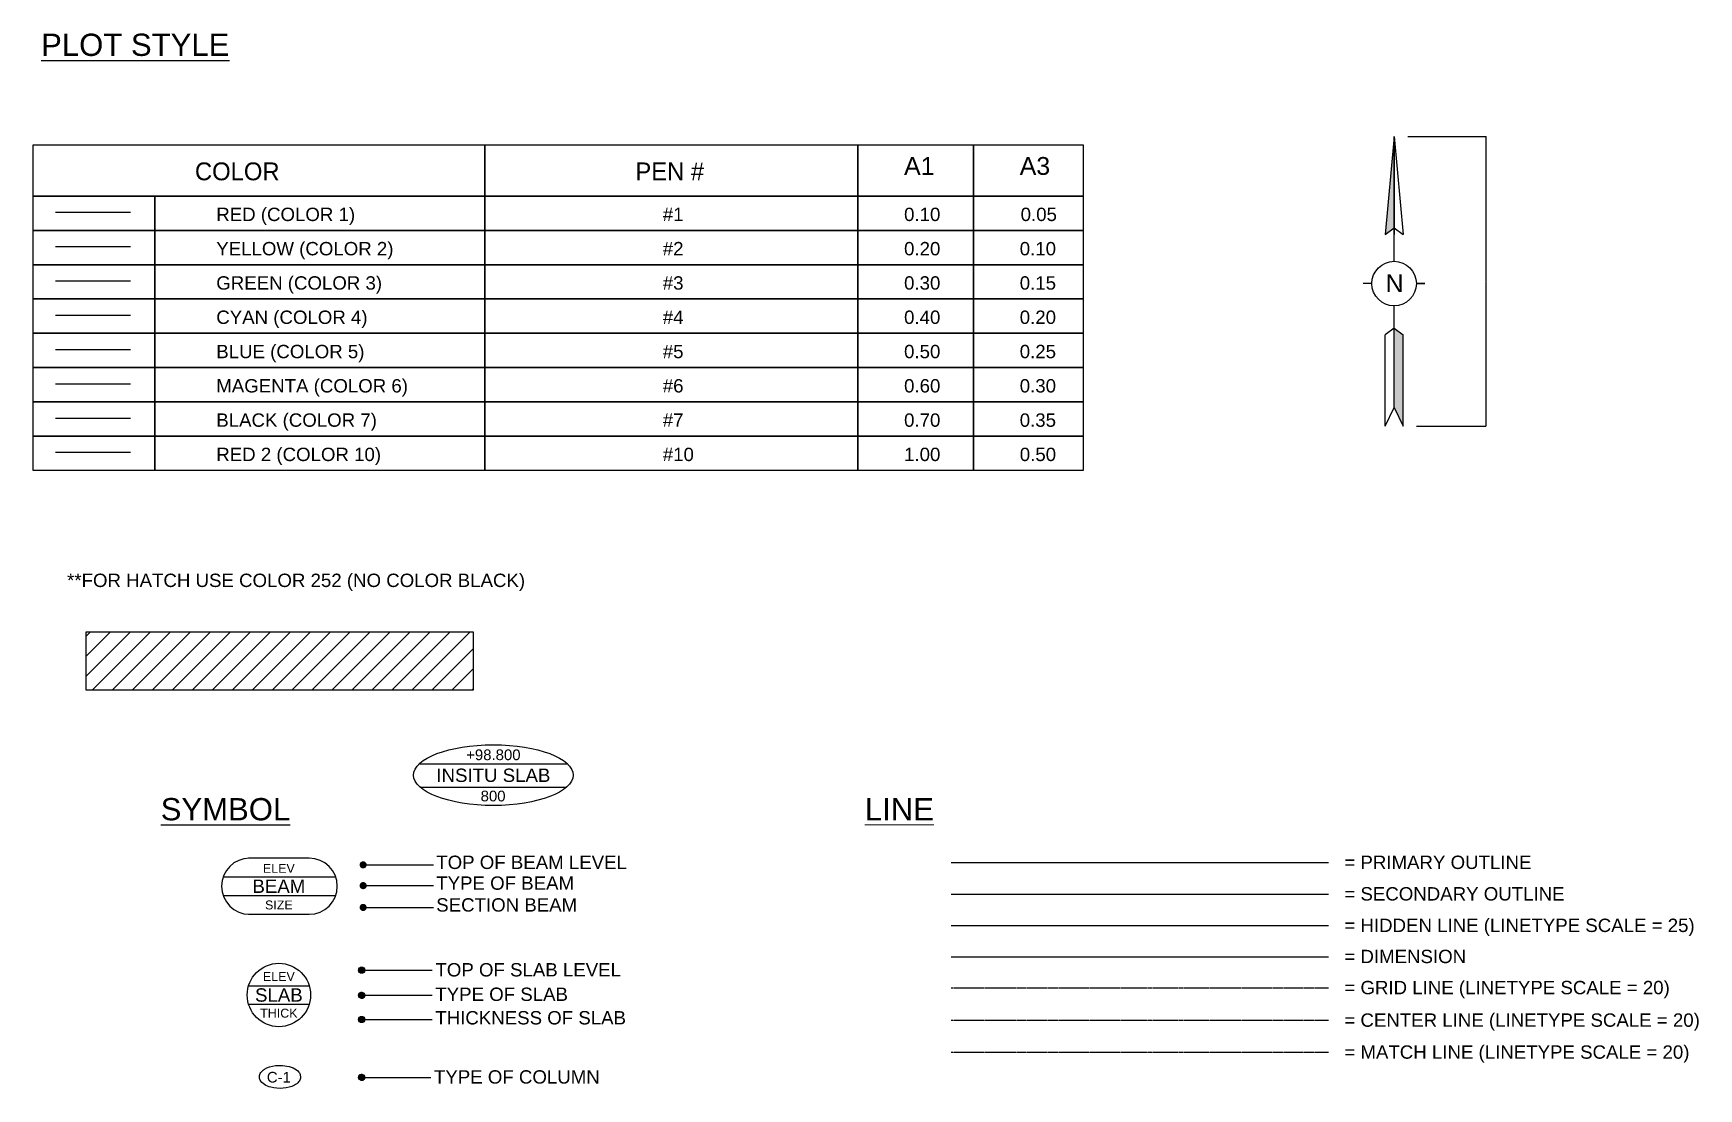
# Model space of a CAD drawing. Header units: millimetres. Extents: x -153298 to 620751, y -313239 to 250031.
# Drawn here: x -141130 to -117740, y 66448 to 81261 of the extents above; entities that cross this region are included whole.
import ezdxf
from ezdxf.enums import TextEntityAlignment as Align

# ---------------------------------------------------------------- set-up
doc = ezdxf.new("R2010")
doc.units = ezdxf.units.MM
doc.linetypes.add('CENTER', pattern=[2, 1.25, -0.25, 0.25, -0.25])
doc.linetypes.add('HIDDEN', pattern=[0.375, 0.25, -0.125])
doc.layers.get('DEFPOINTS').update_dxf_attribs({"color": 250})
for name, color, linetype in [('CENTER LINE', 1, 'CENTER'), ('DIM', 1, 'Continuous'), ('HIDDEN LINE', 1, 'HIDDEN'), ('KEY-ML', 2, 'Continuous'), ('MATCH LINE', 4, 'CENTER'), ('STRUCTURE', 4, 'Continuous')]:
    doc.layers.add(name, color=color, linetype=linetype)
doc.layers.add('Text', color=3, linetype='Continuous', lineweight=0)
doc.styles.add('Angsana', font='angsana.shx', dxfattribs={"width": 0.8})
doc.styles.add('ARIAL', font='arial.ttf')
doc.styles.add('CKST2.4', font='romans.shx', dxfattribs={"width": 0.8, "height": 2.4})
doc.styles.add('ROMANS', font='arial.ttf', dxfattribs={"width": 0.85})
doc.dimstyles.new('Dim-End', dxfattribs={"dimtxt": 3, "dimasz": 1, "dimexe": 0, "dimexo": 2.5, "dimgap": 1.5, "dimtad": 1, "dimdec": 0, "dimzin": 1, "dimdsep": 46, "dimtxsty": 'ROMANS', "dimblk": 'END', "dimcen": 0.09, "dimclrd": 1, "dimclre": 250, "dimclrt": 3, "dimadec": 0, "dimazin": 0, "dimtfac": 1, "dimtdec": 0, "dimtofl": 0, "dimtmove": 2, "dimatfit": 3, "dimfxl": 1, "dimtfill": 1, "dimtfillclr": 256, "dimtolj": 1, "dimtzin": 0, "dimarcsym": 0})

# ---------------------------------------------------------------- blocks, each defined once
blk = doc.blocks.new('END')
at = {"color": 1}
for p, q in [((2, 0), (-2, 0)), ((0, 2), (0, -2))]:
    blk.add_line(p, q, dxfattribs=at)
at = {"color": 3}
blk.add_line((-1, -1), (1, 1), dxfattribs=at)
blk = doc.blocks.new('*D2936')
at = {"layer": 'DEFPOINTS', "color": 0, "transparency": 16777216}
for p in [(-121829, 79811), (-121704, 75749), (-120728, 75749)]:
    blk.add_point(p, dxfattribs=at)
at = {"layer": 'DIM', "color": 250, "lineweight": -2, "transparency": 16777216}
for p, q in [((-121827, 79811), (-120728, 79811)), ((-121702, 75749), (-120728, 75749))]:
    blk.add_line(p, q, dxfattribs=at)
at = {"layer": 'DIM', "color": 1, "lineweight": -2, "transparency": 16777216}
blk.add_line((-120728, 79810), (-120728, 75750), dxfattribs=at)
for p, rotation in [((-120728, 79811), 90), ((-120728, 75749), 270)]:
    blk.add_blockref('END', p, dxfattribs=dict(at, rotation=rotation))
at = {"layer": 'DIM', "color": 3, "transparency": 16777216, "insert": (-120731, 77780), "char_height": 3, "attachment_point": 5, "rotation": 90, "style": 'ROMANS', "bg_fill": 3, "box_fill_scale": 1.1, "bg_fill_color": 256, "bg_fill_true_color": 13158600, "bg_fill_transparency": 0}
blk.add_mtext('\\A1;65', dxfattribs=at)
blk = doc.blocks.new('Slab Waler')
at = {"color": 1}
for p, q in [((-16.65, 2.53), (16.65, 2.53)), ((-16.43, -2.73), (16.43, -2.73))]:
    blk.add_line(p, q, dxfattribs=at)
at = {"color": 2}
blk.add_ellipse((0, 0), major_axis=(17.93, 0), ratio=0.38035, dxfattribs=at)
at = {"layer": 'Text', "color": 2, "style": 'ROMANS', "width": 0.8}
for tag, p in [('ELEV', (0, 4.55)), ('THICK', (-0.06, -4.66))]:
    blk.add_attdef(tag, text='', height=2.4, dxfattribs=at).set_placement(p, align=Align.MIDDLE_CENTER)
at = {"layer": 'Text', "color": 3, "style": 'CKST2.4', "width": 0.8}
blk.add_attdef('W101(1800X1200)', text='', height=3, dxfattribs=at).set_placement((0, 0), align=Align.MIDDLE_CENTER)

msp = doc.modelspace()

# ---------------------------------------------------------------- hatches: boundary and pattern name
h = msp.add_hatch()
h.set_pattern_fill('ANSI31', color=252, scale=62.5, style=0)
h.set_pattern_definition([(45, (-153226.89, 45648.33), (-140.3165, 140.3165), [])])
h.paths.add_polyline_path([(-140387.368, 72861.9353), (-134951.7678, 72861.9353), (-134951.7678, 72042.6068), (-140387.368, 72042.6068)])
at = {"layer": 'DIM'}
h = msp.add_hatch(dxfattribs=at)
h.set_pattern_fill('ANSI31', color=1, scale=17.5, style=0)
h.set_pattern_definition([(45, (-235342.9675, 8376.8844), (-1.546796084, 1.546796084), [])])
edge = h.paths.add_edge_path()
edge.add_arc((-136517.6939, 68111.7745), 43.75, 0, 360)
h = msp.add_hatch(dxfattribs=at)
h.set_pattern_fill('ANSI31', color=1, scale=8.75, style=0)
h.set_pattern_definition([(135, (-87105.0571, 38244.3294), (0.773398042, 0.773398042), [])])
edge = h.paths.add_edge_path()
edge.add_arc((-136517.6939, 68111.7745), 21.875, 0, 360)
h = msp.add_hatch(dxfattribs=at)
h.set_pattern_fill('ANSI31', color=1, scale=17.5, style=0)
h.set_pattern_definition([(45, (-235342.9675, 8023.8034), (-1.546796084, 1.546796084), [])])
edge = h.paths.add_edge_path()
edge.add_arc((-136517.6939, 67758.6935), 43.75, 0, 360)
h = msp.add_hatch(dxfattribs=at)
h.set_pattern_fill('ANSI31', color=1, scale=8.75, style=0)
h.set_pattern_definition([(135, (-87105.0571, 37891.2485), (0.773398042, 0.773398042), [])])
edge = h.paths.add_edge_path()
edge.add_arc((-136517.6939, 67758.6935), 21.875, 0, 360)
h = msp.add_hatch(dxfattribs=at)
h.set_pattern_fill('ANSI31', color=1, scale=17.5, style=0)
h.set_pattern_definition([(45, (-235342.9675, 7684.479), (-1.546796084, 1.546796084), [])])
edge = h.paths.add_edge_path()
edge.add_arc((-136517.6939, 67419.369), 43.75, 0, 360)
h = msp.add_hatch(dxfattribs=at)
h.set_pattern_fill('ANSI31', color=1, scale=8.75, style=0)
h.set_pattern_definition([(135, (-87105.0571, 37551.924), (0.773398042, 0.773398042), [])])
edge = h.paths.add_edge_path()
edge.add_arc((-136517.6939, 67419.369), 21.875, 0, 360)
h = msp.add_hatch(dxfattribs=at)
h.set_pattern_fill('ANSI31', color=1, scale=17.5, style=0)
h.set_pattern_definition([(45, (-235342.9675, 6871.328), (-1.546796084, 1.546796084), [])])
edge = h.paths.add_edge_path()
edge.add_arc((-136517.6939, 66606.2182), 43.75, 0, 360)
h = msp.add_hatch(dxfattribs=at)
h.set_pattern_fill('ANSI31', color=1, scale=8.75, style=0)
h.set_pattern_definition([(135, (-87105.0571, 36738.7731), (0.773398042, 0.773398042), [])])
edge = h.paths.add_edge_path()
edge.add_arc((-136517.6939, 66606.2182), 21.875, 0, 360)
at = {"layer": 'KEY-ML'}
h = msp.add_hatch(color=5, dxfattribs=at)
h.paths.add_polyline_path([(-122017.9432, 79811.092), (-122142.9433, 78436.0912), (-122017.9432, 78529.8413)])
h.paths.add_polyline_path([(-121892.9432, 77029.8405), (-122017.9432, 77123.5906), (-122017.9432, 76006.8195), (-121892.9432, 75748.5898)])

# ---------------------------------------------------------------- linework, layer by layer
at = {"color": 1}
for p, q in [((-139762.9033, 78743.8872), (-140817.2223, 78743.8872)), ((-138107.077, 67890.2791), (-137254.7997, 67890.2791)), ((-138107.077, 67636.1791), (-137254.7997, 67636.1791))]:
    msp.add_line(p, q, dxfattribs=at)
at = {"color": 2}
msp.add_line((-139762.9033, 78262.6372), (-140817.2223, 78262.6372), dxfattribs=at)
at = {"color": 3}
for p, q in [((-139762.9033, 77781.3872), (-140817.2223, 77781.3872)), ((-137254.3759, 69683.2663), (-138107.5009, 69683.2663)), ((-122938.6218, 69175.2205), (-128236.8654, 69175.2205)), ((-138107.5009, 68895.7663), (-137254.3759, 68895.7663))]:
    msp.add_line(p, q, dxfattribs=at)
at = {"color": 4}
msp.add_line((-139762.9033, 77300.1372), (-140817.2223, 77300.1372), dxfattribs=at)
at = {"color": 5}
for p, q in [((-139762.9033, 76818.8872), (-140817.2223, 76818.8872)), ((-122938.6218, 69617.4375), (-128236.8654, 69617.4375))]:
    msp.add_line(p, q, dxfattribs=at)
at = {"color": 6}
msp.add_line((-139762.9033, 76337.6372), (-140817.2223, 76337.6372), dxfattribs=at)
at = {"color": 7}
msp.add_line((-139762.9033, 75856.3872), (-140817.2223, 75856.3872), dxfattribs=at)
at = {"color": 10}
msp.add_line((-139762.9033, 75375.1372), (-140817.2223, 75375.1372), dxfattribs=at)
at = {"color": 4}
for points in [[(-141129.6564, 78975.8712), (-141129.6564, 79697.7462), (-134788.0986, 79697.7462), (-134788.0986, 78975.8712)], [(-134788.0986, 78975.8712), (-134788.0986, 79697.7462), (-129551.6703, 79697.7462), (-129551.6703, 78975.8712)], [(-129551.6703, 78975.8712), (-129551.6703, 79697.7462), (-127927.3235, 79697.7462), (-127927.3235, 78975.8712)], [(-127927.3235, 78975.8712), (-127927.3235, 79697.7462), (-126386.2138, 79697.7462), (-126386.2138, 78975.8712)], [(-141129.6564, 78494.6212), (-141129.6564, 78975.8712), (-139423.4432, 78975.8712), (-139423.4432, 78494.6212)], [(-141129.6564, 78494.6212), (-141129.6564, 78975.8712), (-139423.4432, 78975.8712), (-139423.4432, 78494.6212)], [(-139423.4432, 78494.6212), (-139423.4432, 78975.8712), (-134788.0986, 78975.8712), (-134788.0986, 78494.6212)], [(-134788.0986, 78494.6212), (-134788.0986, 78975.8712), (-129551.6703, 78975.8712), (-129551.6703, 78494.6212)], [(-129551.6703, 78494.6212), (-129551.6703, 78975.8712), (-127927.3235, 78975.8712), (-127927.3235, 78494.6212)], [(-127927.3235, 78494.6212), (-127927.3235, 78975.8712), (-126386.2138, 78975.8712), (-126386.2138, 78494.6212)], [(-141129.6564, 78013.3712), (-141129.6564, 78494.6212), (-139423.4432, 78494.6212), (-139423.4432, 78013.3712)], [(-139423.4432, 78013.3712), (-139423.4432, 78494.6212), (-134788.0986, 78494.6212), (-134788.0986, 78013.3712)], [(-134788.0986, 78013.3712), (-134788.0986, 78494.6212), (-129551.6703, 78494.6212), (-129551.6703, 78013.3712)], [(-129551.6703, 78013.3712), (-129551.6703, 78494.6212), (-127927.3235, 78494.6212), (-127927.3235, 78013.3712)], [(-127927.3235, 78013.3712), (-127927.3235, 78494.6212), (-126386.2138, 78494.6212), (-126386.2138, 78013.3712)], [(-141129.6564, 77532.1212), (-141129.6564, 78013.3712), (-139423.4432, 78013.3712), (-139423.4432, 77532.1212)], [(-139423.4432, 77532.1212), (-139423.4432, 78013.3712), (-134788.0986, 78013.3712), (-134788.0986, 77532.1212)], [(-134788.0986, 77532.1212), (-134788.0986, 78013.3712), (-129551.6703, 78013.3712), (-129551.6703, 77532.1212)], [(-129551.6703, 77532.1212), (-129551.6703, 78013.3712), (-127927.3235, 78013.3712), (-127927.3235, 77532.1212)], [(-127927.3235, 77532.1212), (-127927.3235, 78013.3712), (-126386.2138, 78013.3712), (-126386.2138, 77532.1212)], [(-141129.6564, 77050.8712), (-141129.6564, 77532.1212), (-139423.4432, 77532.1212), (-139423.4432, 77050.8712)], [(-139423.4432, 77050.8712), (-139423.4432, 77532.1212), (-134788.0986, 77532.1212), (-134788.0986, 77050.8712)], [(-134788.0986, 77050.8712), (-134788.0986, 77532.1212), (-129551.6703, 77532.1212), (-129551.6703, 77050.8712)], [(-129551.6703, 77050.8712), (-129551.6703, 77532.1212), (-127927.3235, 77532.1212), (-127927.3235, 77050.8712)], [(-127927.3235, 77050.8712), (-127927.3235, 77532.1212), (-126386.2138, 77532.1212), (-126386.2138, 77050.8712)], [(-141129.6564, 76569.6212), (-141129.6564, 77050.8712), (-139423.4432, 77050.8712), (-139423.4432, 76569.6212)], [(-139423.4432, 76569.6212), (-139423.4432, 77050.8712), (-134788.0986, 77050.8712), (-134788.0986, 76569.6212)], [(-134788.0986, 76569.6212), (-134788.0986, 77050.8712), (-129551.6703, 77050.8712), (-129551.6703, 76569.6212)], [(-129551.6703, 76569.6212), (-129551.6703, 77050.8712), (-127927.3235, 77050.8712), (-127927.3235, 76569.6212)], [(-127927.3235, 76569.6212), (-127927.3235, 77050.8712), (-126386.2138, 77050.8712), (-126386.2138, 76569.6212)], [(-141129.6564, 76088.3712), (-141129.6564, 76569.6212), (-139423.4432, 76569.6212), (-139423.4432, 76088.3712)], [(-139423.4432, 76088.3712), (-139423.4432, 76569.6212), (-134788.0986, 76569.6212), (-134788.0986, 76088.3712)], [(-134788.0986, 76088.3712), (-134788.0986, 76569.6212), (-129551.6703, 76569.6212), (-129551.6703, 76088.3712)], [(-129551.6703, 76088.3712), (-129551.6703, 76569.6212), (-127927.3235, 76569.6212), (-127927.3235, 76088.3712)], [(-127927.3235, 76088.3712), (-127927.3235, 76569.6212), (-126386.2138, 76569.6212), (-126386.2138, 76088.3712)], [(-141129.6564, 75607.1212), (-141129.6564, 76088.3712), (-139423.4432, 76088.3712), (-139423.4432, 75607.1212)], [(-139423.4432, 75607.1212), (-139423.4432, 76088.3712), (-134788.0986, 76088.3712), (-134788.0986, 75607.1212)], [(-134788.0986, 75607.1212), (-134788.0986, 76088.3712), (-129551.6703, 76088.3712), (-129551.6703, 75607.1212)], [(-129551.6703, 75607.1212), (-129551.6703, 76088.3712), (-127927.3235, 76088.3712), (-127927.3235, 75607.1212)], [(-127927.3235, 75607.1212), (-127927.3235, 76088.3712), (-126386.2138, 76088.3712), (-126386.2138, 75607.1212)], [(-141129.6564, 75125.8712), (-141129.6564, 75607.1212), (-139423.4432, 75607.1212), (-139423.4432, 75125.8712)], [(-141129.6564, 75125.8712), (-141129.6564, 75607.1212), (-139423.4432, 75607.1212), (-139423.4432, 75125.8712)], [(-139423.4432, 75125.8712), (-139423.4432, 75607.1212), (-134788.0986, 75607.1212), (-134788.0986, 75125.8712)], [(-139423.4432, 75125.8712), (-139423.4432, 75607.1212), (-134788.0986, 75607.1212), (-134788.0986, 75125.8712)], [(-134788.0986, 75125.8712), (-134788.0986, 75607.1212), (-129551.6703, 75607.1212), (-129551.6703, 75125.8712)], [(-134788.0986, 75125.8712), (-134788.0986, 75607.1212), (-129551.6703, 75607.1212), (-129551.6703, 75125.8712)], [(-129551.6703, 75125.8712), (-129551.6703, 75607.1212), (-127927.3235, 75607.1212), (-127927.3235, 75125.8712)], [(-129551.6703, 75125.8712), (-129551.6703, 75607.1212), (-127927.3235, 75607.1212), (-127927.3235, 75125.8712)], [(-127927.3235, 75125.8712), (-127927.3235, 75607.1212), (-126386.2138, 75607.1212), (-126386.2138, 75125.8712)], [(-127927.3235, 75125.8712), (-127927.3235, 75607.1212), (-126386.2138, 75607.1212), (-126386.2138, 75125.8712)], [(-140387.368, 72861.9353), (-134951.7678, 72861.9353), (-134951.7678, 72042.6068), (-140387.368, 72042.6068)]]:
    msp.add_lwpolyline(points, close=True, dxfattribs=at)
at = {"color": 3}
msp.add_circle((-137680.9384, 67763.2291), 444.675, dxfattribs=at)
for centre, start, end in [((-138091.8759, 69289.5163), 90, 270), ((-137254.3759, 69289.5163), 270, 90)]:
    msp.add_arc(centre, 393.75, start, end, dxfattribs=at)
at = {"color": 1}
msp.add_open_spline([(-137953.6245, 66613.5756), (-137953.6245, 66598.4806), (-137950.026, 66583.5817), (-137931.753, 66545.1442), (-137911.1829, 66524.3077), (-137858.829, 66490.1558), (-137826.8914, 66476.7634), (-137738.4384, 66453.327), (-137677.7117, 66448.498), (-137561.6399, 66458.5399), (-137506.6025, 66473.1921), (-137439.4109, 66509.274), (-137418.8584, 66524.9904), (-137391.1498, 66558.5466), (-137382.2676, 66575.7664), (-137375.53, 66608.6503), (-137375.9468, 66623.9824), (-137383.5633, 66652.9863), (-137390.5979, 66666.7517), (-137418.911, 66704.0287), (-137447.1814, 66724.1558), (-137515.5784, 66755.0993), (-137555.7971, 66765.8963), (-137641.0026, 66776.802), (-137685.7946, 66776.9629), (-137786.8151, 66764.6549), (-137840.7838, 66747.7198), (-137902.5572, 66708.9582), (-137920.2179, 66693.3206), (-137945.5866, 66657.3675), (-137953.1928, 66636.6742), (-137953.6185, 66614.8196), (-137953.6245, 66614.1982), (-137953.6245, 66613.5756)], degree=3, knots=[0, 0, 0, 0, 0.2406783639, 0.2406783639, 0.6684056343, 0.6684056343, 1.0961329047, 1.0961329047, 1.7363154202, 1.7363154202, 2.3764979357, 2.3764979357, 2.7389581747, 2.7389581747, 3.0365023849, 3.0365023849, 3.2756786536, 3.2756786536, 3.5148549222, 3.5148549222, 3.9914667223, 3.9914667223, 4.4680785223, 4.4680785223, 4.9446903223, 4.9446903223, 5.5950784288, 5.5950784288, 5.9341683227, 5.9341683227, 6.2732582167, 6.2732582167, 6.2831853072, 6.2831853072, 6.2831853072, 6.2831853072], dxfattribs=at)
at = {"layer": 'CENTER LINE', "ltscale": 20}
msp.add_line((-122938.6218, 67403.0359), (-128236.8654, 67403.0359), dxfattribs=at)
at = {"layer": 'DIM', "color": 1}
for p, q in [((-136497.184, 69589.735), (-135511.4789, 69589.735)), ((-136497.184, 69298.1841), (-135511.4789, 69298.1841)), ((-136497.184, 68992.1079), (-135511.4789, 68992.1079)), ((-136517.6939, 68111.7745), (-135529.7834, 68111.7745)), ((-136517.6939, 67758.6935), (-135529.7834, 67758.6935)), ((-136517.6939, 67419.369), (-135529.7834, 67419.369)), ((-136517.6939, 66606.2182), (-135545.4622, 66606.2182))]:
    msp.add_line(p, q, dxfattribs=at)
at = {"layer": 'DIM', "color": 1, "ltscale": 20}
msp.add_line((-122938.6218, 68296.3392), (-128236.8654, 68296.3392), dxfattribs=at)
at = {"layer": 'DIM', "color": 4, "linetype": 'CENTER', "ltscale": 20}
msp.add_line((-122938.6218, 67859.6749), (-128236.8654, 67859.6749), dxfattribs=at)
at = {"layer": 'DIM', "color": 1, "const_width": 50}
for points in [[(-136522.184, 69589.735, 1), (-136472.184, 69589.735, 1)], [(-136522.184, 69298.1841, 1), (-136472.184, 69298.1841, 1)], [(-136522.184, 68992.1079, 1), (-136472.184, 68992.1079, 1)]]:
    msp.add_lwpolyline(points, format="xyb", close=True, dxfattribs=at)
at = {"layer": 'DIM', "color": 1}
for centre, radius in [((-136517.6939, 68111.7745), 43.75), ((-136517.6939, 68111.7745), 21.875), ((-136517.6939, 67758.6935), 43.75), ((-136517.6939, 67758.6935), 21.875), ((-136517.6939, 67419.369), 43.75), ((-136517.6939, 67419.369), 21.875), ((-136517.6939, 66606.2182), 43.75), ((-136517.6939, 66606.2182), 21.875)]:
    msp.add_circle(centre, radius, dxfattribs=at)
at = {"layer": 'HIDDEN LINE', "color": 2, "linetype": 'HIDDEN', "ltscale": 25}
msp.add_line((-122938.6218, 68733.0035), (-128236.8654, 68733.0035), dxfattribs=at)
at = {"layer": 'KEY-ML', "color": 5}
for p, q in [((-122017.9432, 79811.092), (-122142.9433, 78436.0912)), ((-122017.9432, 78061.091), (-122017.9432, 79811.092)), ((-122017.9432, 79811.092), (-121892.9432, 78436.0912)), ((-122017.9432, 79811.092), (-122017.9432, 78436.0912)), ((-122142.9433, 78436.0912), (-122017.9432, 78529.8413)), ((-122017.9432, 78529.8413), (-121892.9432, 78436.0912)), ((-122330.4434, 77748.5909), (-122450.834, 77748.5909)), ((-121705.4431, 77748.5909), (-121585.0525, 77748.5909)), ((-121585.0525, 77748.5909), (-121705.4431, 77748.5909)), ((-122017.9432, 76006.8195), (-122017.9432, 77436.0907)), ((-122017.9432, 77123.5906), (-122142.9433, 77029.8405)), ((-122142.9433, 75748.5898), (-122142.9433, 77029.8405)), ((-122017.9432, 77123.5906), (-121892.9432, 77029.8405)), ((-122017.9432, 76006.8195), (-122017.9432, 77123.5906)), ((-121892.9432, 75748.5898), (-121892.9432, 77029.8405)), ((-122142.9433, 75748.5898), (-122018.521, 76008.0131)), ((-122018.521, 76008.0131), (-121892.9432, 75748.5898))]:
    msp.add_line(p, q, dxfattribs=at)
msp.add_circle((-122017.9432, 77748.5909), 312.5002, dxfattribs=at)
at = {"layer": 'MATCH LINE', "ltscale": 20}
msp.add_line((-122938.6218, 66954.5518), (-128236.8654, 66954.5518), dxfattribs=at)
at = {"layer": 'STRUCTURE', "color": 1}
for p, q in [((-138463.1069, 69420.7663), (-136883.1448, 69420.7663)), ((-138463.1069, 69158.2663), (-136883.1448, 69158.2663))]:
    msp.add_line(p, q, dxfattribs=at)

# ---------------------------------------------------------------- block references
ref = msp.add_blockref('Slab Waler', (-134668.4271, 70849.1488), dxfattribs=dict(xscale=62.5, yscale=62.5, zscale=62.5))
ref.add_attrib('ELEV', '+98.800', dxfattribs={"layer": 'Text', "color": 2, "height": 150, "style": 'ARIAL'}).set_placement((-134668.4271, 71209.5948), align=Align.TOP_CENTER)
ref.add_attrib('W101(1800X1200)', 'INSITU SLAB', dxfattribs={"layer": 'Text', "color": 3, "height": 187.5, "style": 'ARIAL'}).set_placement((-134668.4271, 70940.9344), align=Align.TOP_CENTER)
ref.add_attrib('THICK', '800', dxfattribs={"layer": 'Text', "color": 2, "height": 150, "style": 'ARIAL'}).set_placement((-134672.4738, 70630.8494), align=Align.TOP_CENTER)

# ---------------------------------------------------------------- texts
at = {"color": 4, "style": 'ROMANS'}
msp.add_text('%%UPLOT STYLE', height=312.5, dxfattribs=at).set_placement((-141020.1293, 80943.4046))
at = {"color": 5, "style": 'ROMANS'}
for s, height, p in [('N', 250, (-122137.0941, 77627.7266)), ('%%USYMBOL', 312.5, (-139340.5703, 70214.7253))]:
    msp.add_text(s, height=height, dxfattribs=at).set_placement(p)
at = {"layer": 'Text'}
for s, height, style, p in [('A1', 250, 'ROMANS', (-128900.3939, 79274.2841)), ('A3', 250, 'ROMANS', (-127276.0472, 79274.2841)), ('COLOR', 250, 'Angsana', (-138859.5707, 79198.1651)), ('PEN #', 250, 'Angsana', (-132673.8221, 79198.1651)), ('RED (COLOR 1)', 187.5, 'ROMANS', (-138559.9846, 78625.8712)), ('#1', 187.5, 'ROMANS', (-132289.143, 78625.8712)), ('0.10', 187.5, 'ROMANS', (-128900.3939, 78625.8712)), ('0.05', 187.5, 'ROMANS', (-127263.1186, 78625.8712)), ('YELLOW (COLOR 2)', 187.5, 'ROMANS', (-138559.9846, 78144.6212)), ('#2', 187.5, 'ROMANS', (-132289.143, 78144.6212)), ('0.20', 187.5, 'ROMANS', (-128900.3939, 78144.6212)), ('0.10', 187.5, 'ROMANS', (-127276.0472, 78144.6212)), ('GREEN (COLOR 3)', 187.5, 'ROMANS', (-138559.9846, 77663.3712)), ('#3', 187.5, 'ROMANS', (-132289.143, 77663.3712)), ('0.30', 187.5, 'ROMANS', (-128900.3939, 77663.3712)), ('0.15', 187.5, 'ROMANS', (-127276.0472, 77663.3712)), ('CYAN (COLOR 4)', 187.5, 'ROMANS', (-138559.9846, 77182.1212)), ('#4', 187.5, 'ROMANS', (-132289.143, 77182.1212)), ('0.40', 187.5, 'ROMANS', (-128900.3939, 77182.1212)), ('0.20', 187.5, 'ROMANS', (-127276.0472, 77182.1212)), ('BLUE (COLOR 5)', 187.5, 'ROMANS', (-138559.9846, 76700.8712)), ('#5', 187.5, 'ROMANS', (-132289.143, 76700.8712)), ('0.50', 187.5, 'ROMANS', (-128900.3939, 76700.8712)), ('0.25', 187.5, 'ROMANS', (-127276.0472, 76700.8712)), ('MAGENTA (COLOR 6)', 187.5, 'ROMANS', (-138559.9846, 76219.6212)), ('#6', 187.5, 'ROMANS', (-132289.143, 76219.6212)), ('0.60', 187.5, 'ROMANS', (-128900.3939, 76219.6212)), ('0.30', 187.5, 'ROMANS', (-127276.0472, 76219.6212)), ('BLACK (COLOR 7)', 187.5, 'ROMANS', (-138559.9846, 75738.3712)), ('#7', 187.5, 'ROMANS', (-132289.143, 75738.3712)), ('0.70', 187.5, 'ROMANS', (-128900.3939, 75738.3712)), ('0.35', 187.5, 'ROMANS', (-127276.0472, 75738.3712)), ('RED 2 (COLOR 10)', 187.5, 'ROMANS', (-138559.9846, 75257.1212)), ('#10', 187.5, 'ROMANS', (-132289.143, 75257.1212)), ('1.00', 187.5, 'ROMANS', (-128900.3939, 75257.1212)), ('0.50', 187.5, 'ROMANS', (-127275.3661, 75257.1212)), ('**FOR HATCH USE COLOR 252 (NO COLOR BLACK)', 187.5, 'ROMANS', (-140655.3302, 73489.3881))]:
    msp.add_text(s, height=height, dxfattribs=dict(at, style=style)).set_placement(p)
at = {"layer": 'Text', "color": 5, "style": 'ROMANS'}
msp.add_text('%%ULINE', height=312.5, dxfattribs=at).set_placement((-129450.9229, 70214.7253))
at = {"layer": 'Text', "color": 3, "style": 'ROMANS'}
for s, p in [('TOP OF BEAM LEVEL', (-135470.6352, 69531.6348)), ('= PRIMARY OUTLINE', (-122716.6573, 69531.6348)), ('TYPE OF BEAM', (-135470.6352, 69240.0839)), ('= SECONDARY OUTLINE', (-122716.6573, 69089.4178)), ('SECTION BEAM', (-135470.6352, 68934.0077)), ('= HIDDEN LINE (LINETYPE SCALE = 25)', (-122716.6573, 68647.2008)), ('= DIMENSION', (-122716.6573, 68210.5365)), ('TOP OF SLAB LEVEL', (-135481.9222, 68023.1956)), ('TYPE OF SLAB', (-135483.6506, 67679.6905)), ('= GRID LINE (LINETYPE SCALE = 20)', (-122716.6573, 67773.8721)), ('THICKNESS OF SLAB', (-135483.5818, 67349.7052)), ('= CENTER LINE (LINETYPE SCALE = 20)', (-122716.6573, 67317.2332)), ('= MATCH LINE (LINETYPE SCALE = 20)', (-122716.6573, 66868.7491)), ('TYPE OF COLUMN', (-135502.7734, 66519.6749))]:
    msp.add_text(s, height=187.5, dxfattribs=at).set_placement(p)
for tag, text, height, p in [('ELEV', '+0.000', 125, (-137680.9384, 69540.53)), ('SIZE', '200x200', 125, (-137680.9384, 69026.9612)), ('ELEV', '+0.00', 125, (-137680.9384, 68023.1041)), ('THICK', '100', 125, (-137680.9384, 67508.2604)), ('C-1', 'C-1', 150, (-137680.9384, 66609.0913))]:
    msp.add_attdef(tag, text=text, height=height, dxfattribs=at).set_placement(p, align=Align.MIDDLE_CENTER)
at = {"layer": 'Text', "color": 5, "style": 'ROMANS'}
for tag, text, p in [('BEAM', 'B-1', (-137680.9384, 69289.5163)), ('SLAB', 'S-1', (-137680.9384, 67763.2291))]:
    msp.add_attdef(tag, text=text, height=187.5, dxfattribs=at).set_placement(p, align=Align.MIDDLE_CENTER)

# ---------------------------------------------------------------- next in the draw order: dimensions: what is measured, and where the dimension line sits
at = {"layer": 'DIM', "color": 255}
dim = msp.add_linear_dim(base=(-120727.9997, 75748.5898), p1=(-121829.3164, 79811.092), p2=(-121704.3164, 75748.5898), angle=90, text='65', dimstyle='Dim-End', dxfattribs=at)
dim.commit()
dim.dimension.update_dxf_attribs({"geometry": '*D2936', "text_midpoint": (-120731.0314, 77779.8409)})

doc.saveas('drawing.dxf')
